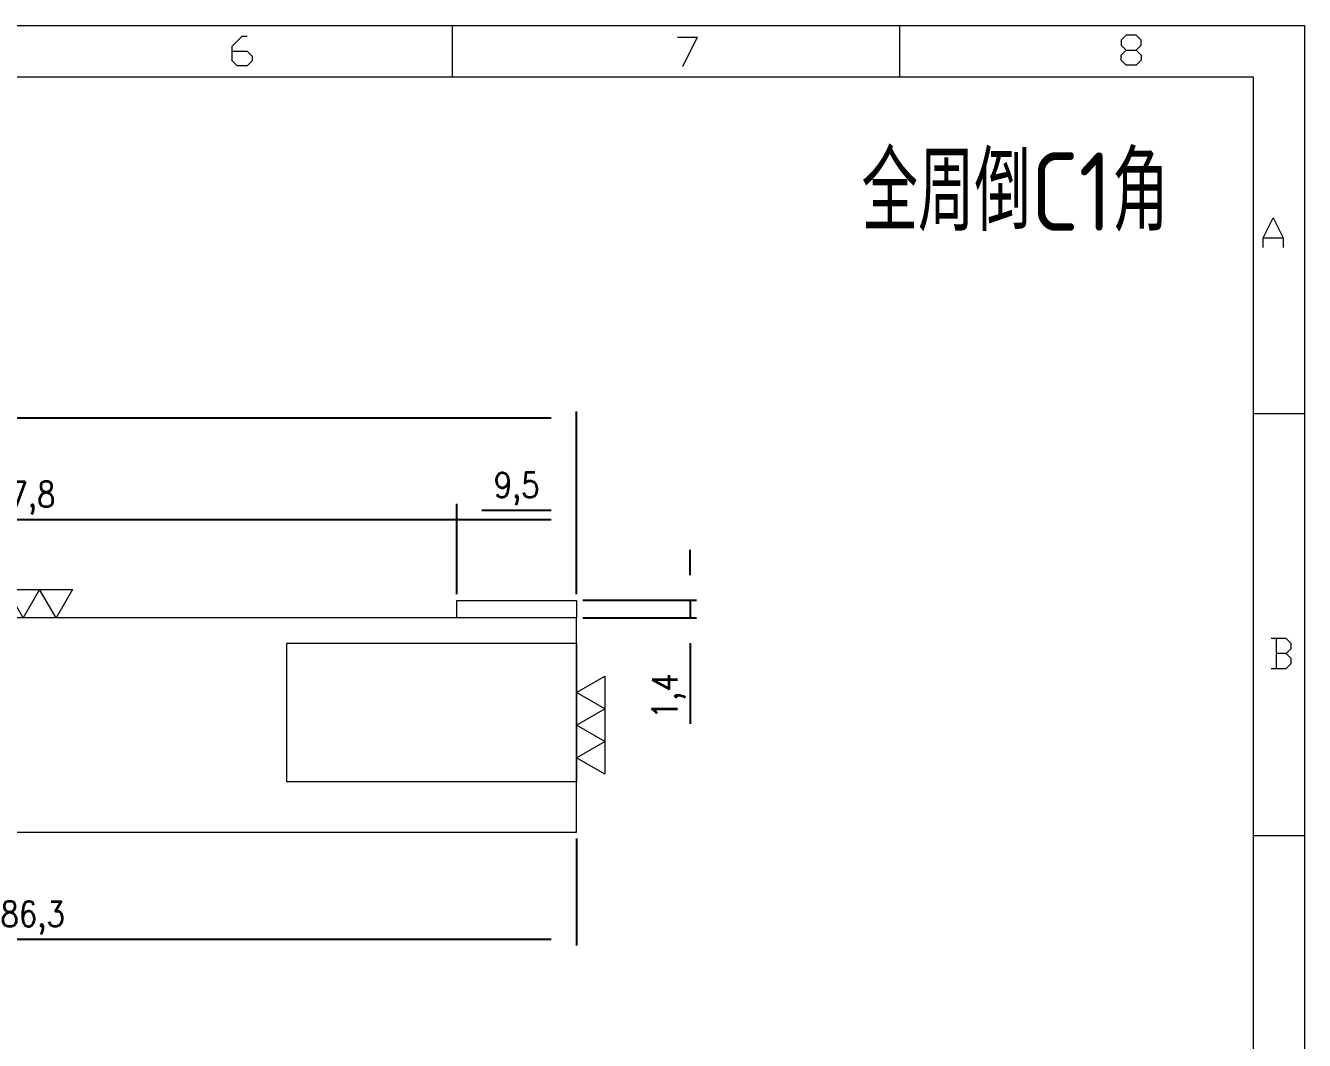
# Model space of a CAD drawing. Header units: millimetres. Extents: x 88508 to 142116, y -5268 to 20283.
# Drawn here: x 103794.2 to 103895.6, y 671.7 to 752.2 of the extents above; entities that cross this region are included whole.
import ezdxf
from ezdxf.enums import TextEntityAlignment as Align

# ---------------------------------------------------------------- set-up
doc = ezdxf.new("R2010")
doc.units = ezdxf.units.MM
doc.linetypes.add('HIDDEN', pattern=[0])
for name, color, linetype in [('DIE_P', 2, 'Continuous'), ('DIM', 4, 'Continuous'), ('TEXT', 4, 'Continuous')]:
    doc.layers.add(name, color=color, linetype=linetype)
doc.styles.add('gbenor', font='gbenor.shx', dxfattribs={"bigfont": 'gbcbig.shx'})
doc.styles.add('GBENOR_', font='gbenor.shx', dxfattribs={"bigfont": 'gbcbig'})
doc.styles.get("Standard").update_dxf_attribs({"font": 'txt.shx', "width": 0.85, "bigfont": 'ctxt.shx'})
doc.styles.add('TXT', font='txt.shx', dxfattribs={"width": 0.8, "bigfont": 'ctxt.shx'})
doc.dimstyles.new('T-2-WX', dxfattribs={"dimtxt": 2, "dimasz": 2, "dimexe": 0.5, "dimexo": 0.5, "dimgap": 0.5, "dimtad": 1, "dimtxsty": 'Standard', "dimblk": 'OPEN30', "dimcen": 0, "dimazin": 3, "dimtfac": 1, "dimtmove": 0, "dimatfit": 3, "dimldrblk": 'OPEN30', "dimlwd": -1, "dimlwe": -1})

# ---------------------------------------------------------------- blocks, each defined once
blk = doc.blocks.new('U40')
at = {"color": 254, "lineweight": 18}
for p, q in [((0, 1783.49), (2530.21, 1783.49)), ((1913.09, 1783.49), (1913.09, 1746.46)), ((2237.08, 1783.49), (2237.08, 1746.46)), ((2530.21, 1783.49), (2530.21, 0)), ((37.03, 1746.46), (2493.18, 1746.46)), ((2493.18, 1746.46), (2493.18, 37.03)), ((2493.18, 1502.7), (2530.21, 1502.7)), ((2493.18, 1197.22), (2530.21, 1197.22))]:
    blk.add_line(p, q, dxfattribs=at)
at = {"color": 92, "lineweight": 18}
for points in [[(1753.93, 1765.07), (1764.72, 1765.07), (1768.32, 1761.47), (1768.32, 1757.87), (1764.72, 1754.27), (1757.53, 1754.27), (1753.93, 1757.87), (1753.93, 1768.67), (1761.12, 1775.87), (1764.72, 1775.87)], [(2076.24, 1775.18), (2090.63, 1775.18), (2079.84, 1753.58)], [(2408.43, 1765.67), (2412.02, 1762.07), (2412.02, 1758.47), (2408.43, 1754.87), (2401.23, 1754.87), (2397.64, 1758.47), (2397.64, 1762.07), (2401.23, 1765.67), (2408.43, 1765.67), (2412.02, 1769.27), (2412.02, 1772.87), (2408.43, 1776.47), (2401.23, 1776.47), (2397.64, 1772.87), (2397.64, 1769.27), (2401.23, 1765.67)], [(2500.44, 1622.77), (2500.44, 1629.97), (2507.63, 1644.37), (2514.83, 1629.97), (2514.83, 1622.77)], [(2500.44, 1629.97), (2514.83, 1629.97)], [(2516.93, 1329.01), (2520.53, 1332.61), (2520.53, 1336.21), (2516.93, 1339.81), (2506.14, 1339.81)], [(2509.74, 1339.81), (2509.74, 1318.21)], [(2506.14, 1318.21), (2516.93, 1318.21), (2520.53, 1321.81), (2520.53, 1325.41), (2516.93, 1329.01), (2509.74, 1329.01)]]:
    blk.add_lwpolyline(points, dxfattribs=at)
at = {"lineweight": 18, "style": 'GBENOR_'}
blk.add_attdef('文档路径', (2125.95, 386.89), '', height=17.76, dxfattribs=at)
at = {"lineweight": 20, "style": 'TXT'}
for tag, height, p in [('18-**-**', 16.35, (1866.64, 256.17)), ('客户名称', 16.13, (1741.09, 133.98, 0)), ('料厚:', 16.13, (1741.26, 93.16, 0))]:
    blk.add_attdef(tag, text='', height=height, dxfattribs=at).set_placement(p, align=Align.MIDDLE)
for tag, p, height in [('88888', (1850.91, 207.46), 14.86), ('材质:', (1691.18, 167.99, 0), 16.13), ('核准', (1869.36, 127.52, 0), 16.13), ('设计', (1868.77, 88.3, 0), 16.13), ('绘图', (1868.24, 49.08, 0), 16.13)]:
    blk.add_attdef(tag, p, '', height=height, dxfattribs=at)
for tag, p, height, width in [('3', (2234.72, 206.9), 15.83, 0.7), ('4', (2234.72, 167.41), 15.83, 0.7), ('核准日期', (2041.07, 124.18, 0), 16.13, 0.68), ('设计日期', (2041.07, 84.45, 0), 16.13, 0.68), ('1', (2251.89, 85.86), 14.61, 0.7), ('绘图日期', (2040.91, 46.43, 0), 16.13, 0.68), ('2', (2234.96, 49.23), 14.61, 0.7)]:
    blk.add_attdef(tag, p, '', height=height, dxfattribs=dict(at, width=width))
blk = doc.blocks.new('*D7702')
at = {"layer": 'Defpoints', "color": 0}
for p in [(103837.87, 721.06), (103837.87, 706.58), (103741.87, 700.68)]:
    blk.add_point(p, dxfattribs=at)
at = {"layer": 'DIM', "color": 0}
for p, q in [((103741.87, 701.18), (103741.87, 721.56)), ((103837.87, 707.08), (103837.87, 721.56)), ((103743.87, 721.06), (103835.87, 721.06))]:
    blk.add_line(p, q, dxfattribs=at)
at = {"layer": 'DIM', "color": 0, "lineweight": 5, "insert": (103789.87, 722.56), "char_height": 2, "attachment_point": 5}
blk.add_mtext('96', dxfattribs=at)
blk = doc.blocks.new('_Open30')
blk = doc.blocks.new('*D7703')
at = {"layer": 'Defpoints', "color": 0}
for p in [(103837.87, 713.73), (103828.37, 706.58), (103837.87, 706.58)]:
    blk.add_point(p, dxfattribs=at)
at = {"layer": 'DIM', "color": 0}
for p, q in [((103828.37, 707.08), (103828.37, 714.23)), ((103830.37, 713.73), (103835.87, 713.73)), ((103837.87, 707.08), (103837.87, 714.23))]:
    blk.add_line(p, q, dxfattribs=at)
at = {"layer": 'DIM', "color": 0, "lineweight": 5, "insert": (103833.12, 715.42), "char_height": 2, "attachment_point": 5}
blk.add_mtext('9,5', dxfattribs=at)
blk = doc.blocks.new('*D7704')
at = {"layer": 'Defpoints', "color": 0}
for p in [(103837.87, 706.58), (103837.87, 705.18), (103846.88, 705.18)]:
    blk.add_point(p, dxfattribs=at)
at = {"layer": 'DIM', "color": 0}
for p, q in [((103846.88, 708.58), (103846.88, 710.58)), ((103838.37, 706.58), (103847.38, 706.58)), ((103846.88, 706.58), (103846.88, 705.18)), ((103838.37, 705.18), (103847.38, 705.18)), ((103846.88, 703.18), (103846.88, 696.78))]:
    blk.add_line(p, q, dxfattribs=at)
at = {"layer": 'DIM', "color": 0, "lineweight": 5, "insert": (103845.19, 698.98), "char_height": 2, "attachment_point": 5, "rotation": 90}
blk.add_mtext('1,4', dxfattribs=at)
blk = doc.blocks.new('*D7705')
at = {"layer": 'Defpoints', "color": 0}
for p in [(103751.57, 688.18), (103837.87, 688.18), (103837.87, 679.7)]:
    blk.add_point(p, dxfattribs=at)
at = {"layer": 'DIM', "color": 0}
for p, q in [((103751.57, 687.68), (103751.57, 679.2)), ((103837.87, 687.68), (103837.87, 679.2)), ((103753.57, 679.7), (103835.87, 679.7))]:
    blk.add_line(p, q, dxfattribs=at)
at = {"layer": 'DIM', "color": 0, "lineweight": 5, "insert": (103794.72, 681.39), "char_height": 2, "attachment_point": 5}
blk.add_mtext('86,3', dxfattribs=at)
blk = doc.blocks.new('*D7708')
at = {"layer": 'Defpoints', "color": 0}
for p in [(103837.87, 713), (103837.87, 706.58), (103750.07, 705.18)]:
    blk.add_point(p, dxfattribs=at)
at = {"layer": 'DIM', "color": 0}
for p, q in [((103750.07, 705.68), (103750.07, 713.5)), ((103837.87, 707.08), (103837.87, 713.5)), ((103752.07, 713), (103835.87, 713))]:
    blk.add_line(p, q, dxfattribs=at)
at = {"layer": 'DIM', "color": 0, "lineweight": 5, "insert": (103793.97, 714.69), "char_height": 2, "attachment_point": 5}
blk.add_mtext('87,8', dxfattribs=at)

msp = doc.modelspace()

# ---------------------------------------------------------------- linework, layer by layer
at = {"layer": 'DIE_P', "linetype": 'Continuous', "lineweight": 5, "elevation": 0}
msp.add_lwpolyline([(103828.374, 705.179), (103828.374, 706.579), (103837.874, 706.579), (103837.874, 705.179)], close=True, dxfattribs=at)
msp.add_lwpolyline([(103741.874, 689.179, 0.4142136), (103742.874, 688.179), (103746.874, 688.179), (103746.874, 692.679), (103751.974, 692.679), (103751.974, 692.179), (103751.574, 692.179), (103751.574, 688.179), (103837.874, 688.179), (103837.874, 705.179), (103750.074, 705.179), (103750.074, 701.679), (103742.874, 701.679, 0.4142136), (103741.874, 700.679)], format="xyb", close=True, dxfattribs=at)
at = {"layer": 'DIE_P', "linetype": 'HIDDEN', "lineweight": 5, "elevation": 0}
msp.add_lwpolyline([(103814.874, 703.179), (103837.874, 703.179), (103837.874, 692.179), (103814.874, 692.179)], close=True, dxfattribs=at)
at = {"layer": 'TEXT', "lineweight": 5, "elevation": 0}
for points in [[(103797.871, 707.429), (103796.572, 705.179), (103795.273, 707.429), (103793.974, 705.179), (103792.675, 707.429), (103791.376, 705.179), (103790.077, 707.429), (103797.871, 707.429)], [(103840.124, 692.782), (103837.874, 694.081), (103840.124, 695.38), (103837.874, 696.679), (103840.124, 697.978), (103837.874, 699.277), (103840.124, 700.576), (103840.124, 692.782)]]:
    msp.add_lwpolyline(points, close=True, dxfattribs=at)

# ---------------------------------------------------------------- block references
at = {"lineweight": 5, "ltscale": 3, "xscale": 0.1095942733365231, "yscale": 0.1095942733365231, "zscale": 0.1095942733365231}
msp.add_blockref('U40', (103618.333, 556.708), dxfattribs=at)

# ---------------------------------------------------------------- texts
at = {"layer": 'TEXT', "color": 4, "lineweight": 5, "style": 'gbenor'}
msp.add_text('全周倒C1角', height=6.2174, dxfattribs=at).set_placement((103860.489, 735.888))

# ---------------------------------------------------------------- dimensions: what is measured, and where the dimension line sits
at = {"layer": 'DIM', "lineweight": 5}
for base, p1, p2, picture, middle in [((103837.874, 721.063), (103741.874, 700.679, 0), (103837.874, 706.579, 0), '*D7702', (103789.874, 722.563)), ((103837.874, 713.728), (103828.374, 706.579, 0), (103837.874, 706.579, 0), '*D7703', (103833.124, 715.418)), ((103837.874, 713), (103750.074, 705.179, 0), (103837.874, 706.579, 0), '*D7708', (103793.974, 714.69)), ((103837.874, 679.695), (103751.574, 688.179, 0), (103837.874, 688.179, 0), '*D7705', (103794.724, 681.386))]:
    dim = msp.add_linear_dim(base=base, p1=p1, p2=p2, dimstyle='T-2-WX', dxfattribs=at)
    dim.commit()
    dim.dimension.update_dxf_attribs({"geometry": picture, "text_midpoint": middle})
dim = msp.add_linear_dim(base=(103846.883, 705.179), p1=(103837.874, 706.579, 0), p2=(103837.874, 705.179, 0), angle=90, dimstyle='T-2-WX', dxfattribs=at)
dim.commit()
dim.dimension.update_dxf_attribs({"geometry": '*D7704', "text_midpoint": (103845.192, 698.979)})

doc.saveas('drawing.dxf')
